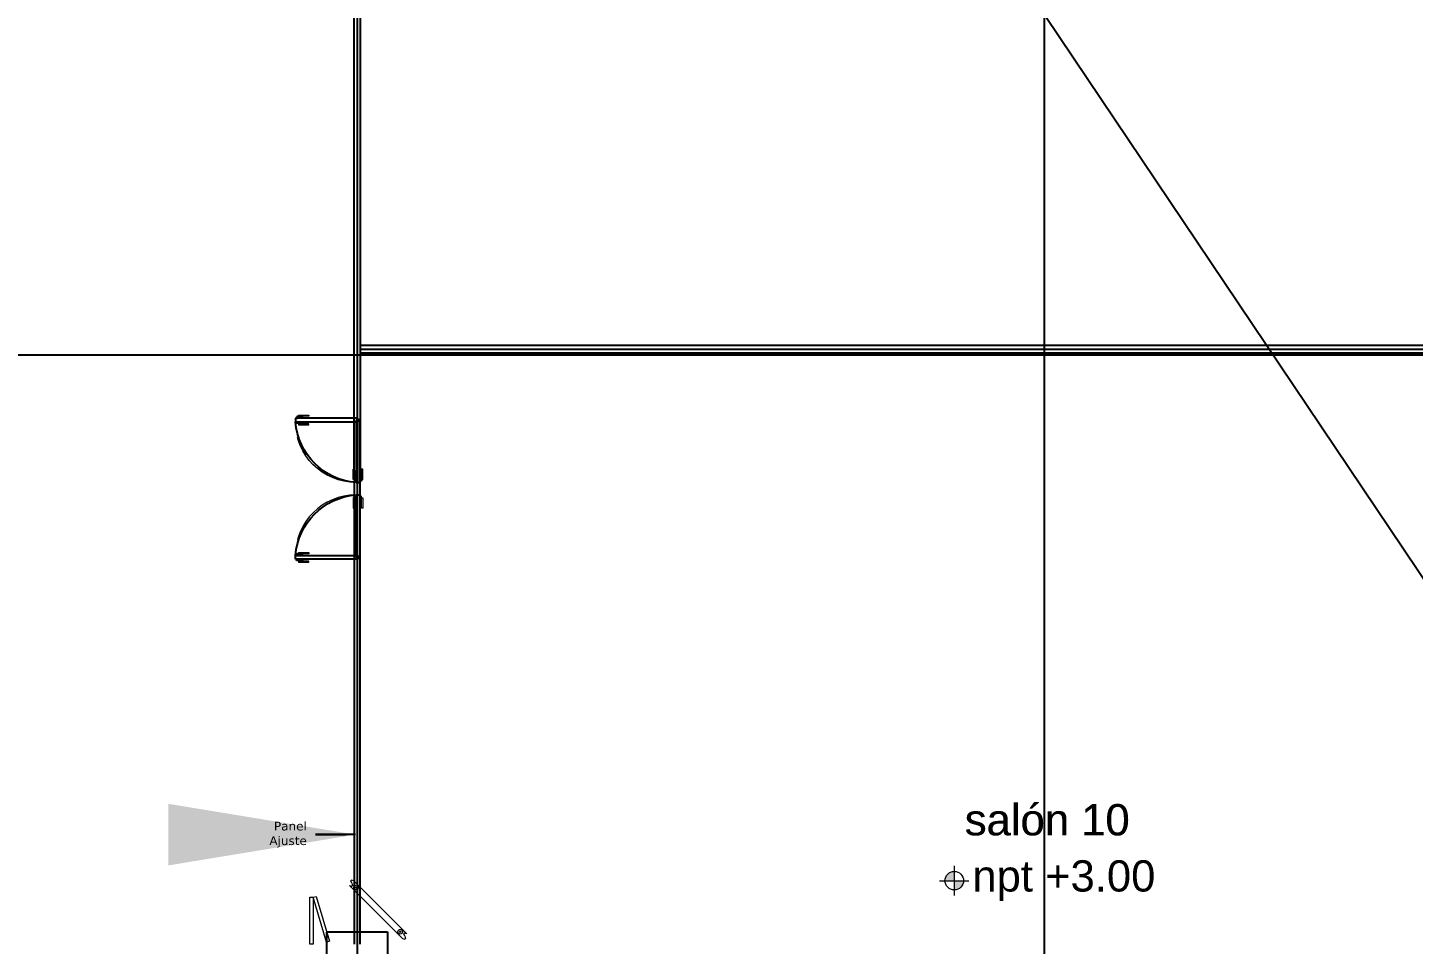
# Model space of a CAD drawing. Header units: millimetres. Extents: x 744843 to 745492, y 2520966 to 2521458.
# Drawn here: x 745410.05 to 745432.24, y 2521114.67 to 2521129.34 of the extents above; entities that cross this region are included whole.
import ezdxf

# ---------------------------------------------------------------- set-up
doc = ezdxf.new("R2010")
doc.units = ezdxf.units.MM
doc.linetypes.add('CENTRO2', pattern=[28.575, 19.05, -3.175, 3.175, -3.175])
doc.linetypes.add('TRAZOS2', pattern=[9.525, 6.35, -3.175])
for name, color, linetype in [('A_Arco', 22, 'Continuous'), ('A_Ejes', 8, 'Continuous'), ('A_Muros_Mobiles', 16, 'Continuous')]:
    doc.layers.add(name, color=color, linetype=linetype)
for name, color, linetype, lineweight in [('A_Niveles', 1, 'Continuous', 20), ('A_Puertas', 8, 'Continuous', 0), ('A_Textos', 4, 'Continuous', 20)]:
    doc.layers.add(name, color=color, linetype=linetype, lineweight=lineweight)
doc.styles.add('Arial', font='arial.ttf', dxfattribs={"height": 1})
doc.dimstyles.new('ISO-25', dxfattribs={"dimtxt": 2.5, "dimasz": 2.5, "dimexe": 1.25, "dimexo": 0.625, "dimtad": 1, "dimtxsty": 'Standard', "dimcen": 2.5, "dimadec": 0, "dimazin": 0, "dimtfac": 1, "dimtmove": 0, "dimatfit": 3, "dimfxl": 1, "dimarcsym": 0})

# ---------------------------------------------------------------- blocks, each defined once
blk = doc.blocks.new('A$C05567849')
at = {"layer": 'A_Muros_Mobiles', "color": 8, "linetype": 'ByBlock', "lineweight": 5}
for p, q in [((-12, 0), (-12.35, -0.17)), ((-12, 0), (0, 0)), ((0, 0), (-0.35, -0.17)), ((-12.35, -0.17), (-12.35, -0.33)), ((-12, -0.5), (-12.35, -0.33)), ((-12, -0.5), (-11.65, -0.67)), ((-12, -1), (-11.65, -0.83)), ((0, -1), (-12, -1)), ((-11.65, -0.83), (-11.65, -0.67)), ((-0.35, -0.17), (-0.35, -0.33)), ((0, -0.5), (-0.35, -0.33)), ((0, -0.5), (0.35, -0.67)), ((0, -1), (0.35, -0.83)), ((0.35, -0.83), (0.35, -0.67))]:
    blk.add_line(p, q, dxfattribs=at)
for centre, radius in [((-11, -0.5), 0.373), ((-11, -0.5), 0.0915), ((-1, -0.5), 0.373), ((-1, -0.5), 0.0915)]:
    blk.add_circle(centre, radius, dxfattribs=at)
blk = doc.blocks.new('A$C7A9506EF')
at = {"layer": 'A_Muros_Mobiles', "color": 8, "lineweight": 9}
for points in [[(-0.45, 4.76), (-0.54, 4.76), (-0.54, 3.94), (-0.45, 3.94)], [(-0.45, 4.68), (-0.3, 4.68), (-0.3, 4.59), (-0.45, 4.59)], [(0.15, 4.68), (0, 4.68), (0, 4.59), (0.15, 4.59)], [(0.15, 4.76), (0.24, 4.76), (0.24, 3.94), (0.15, 3.94)]]:
    blk.add_lwpolyline(points, close=True, dxfattribs=at)
at = {"layer": 'A_Muros_Mobiles', "lineweight": 9}
blk.add_lwpolyline([(-0.3, 0), (-0.3, 5), (0, 5), (0, 0), (-0.3, 0)], dxfattribs=at)
blk = doc.blocks.new('A$C5628336F')
at = {"layer": 'A_Muros_Mobiles', "color": 16, "linetype": 'TRAZOS2', "lineweight": 9}
blk.add_arc((-0.15, 0.15), 4.85, 90.0064, 179.9936, dxfattribs=at)
at = {"layer": 'A_Muros_Mobiles', "lineweight": 15}
blk.add_blockref('A$C7A9506EF', (0.15, 0), dxfattribs=at)
at = {"layer": 'A_Muros_Mobiles', "lineweight": 15, "rotation": 90}
blk.add_blockref('A$C7A9506EF', (0, 0.15), dxfattribs=at)
blk = doc.blocks.new('A$C520702B6')
at = {"lineweight": 15, "xscale": 2, "yscale": 2, "zscale": 2}
blk.add_blockref('A$C5628336F', (0, 0), dxfattribs=at)
blk = doc.blocks.new('niveles')
at = {"layer": 'A_Niveles'}
h = blk.add_hatch(color=256, dxfattribs=at)
h.paths.add_polyline_path([(-0.438, 0.174), (-0.289, 0.174), (-0.289, 0.323, 0.414214)])
h.paths.add_polyline_path([(-0.14, 0.174), (-0.289, 0.174), (-0.289, 0.025, 0.414214)])
for p, q in [((-0.289, 0.409), (-0.289, -0.061)), ((-0.525, 0.174), (-0.054, 0.174)), ((-0.479, 0.174), (-0.094, 0.174))]:
    blk.add_line(p, q, dxfattribs=at)
blk.add_circle((-0.289, 0.174), 0.149, dxfattribs=at)
at = {"layer": 'A_Textos', "ltscale": 0.0065, "width": 1.2}
blk.add_attdef('NIVEL', (0, 0), '', height=0.3, dxfattribs=at)
blk = doc.blocks.new('A$C051F1080-flat-17')
at = {"layer": 'A_Muros_Mobiles'}
for p, q in [((0, 0), (0, 0.06)), ((0, 0.06), (1, 0.06)), ((1, 0), (0, 0)), ((1, 0.06), (1, 0))]:
    blk.add_line(p, q, dxfattribs=at)
at = {"layer": 'A_Muros_Mobiles', "color": 8}
for p, q in [((0.887, 0.072), (0.887, 0.081)), ((0.887, 0.081), (0.982, 0.081)), ((0.982, 0.072), (0.887, 0.072)), ((0.962, 0.06), (0.962, 0.072)), ((0.962, 0.072), (0.97, 0.072)), ((0.97, 0.06), (0.962, 0.06)), ((0.97, 0), (0.962, 0)), ((0.962, 0), (0.962, -0.012)), ((0.97, 0.072), (0.97, 0.06)), ((0.97, -0.012), (0.97, 0)), ((0.982, 0.081), (0.982, 0.072)), ((0.982, -0.012), (0.887, -0.012)), ((0.887, -0.012), (0.887, -0.021)), ((0.887, -0.021), (0.982, -0.021)), ((0.962, -0.012), (0.97, -0.012)), ((0.982, -0.021), (0.982, -0.012))]:
    blk.add_line(p, q, dxfattribs=at)
blk = doc.blocks.new('A$C051F1080-flat-18')
at = {"color": 16}
for p, q in [((-0.06, 1), (0, 1)), ((0, 0), (-0.06, 0))]:
    blk.add_line(p, q, dxfattribs=at)
at = {"layer": 'A_Muros_Mobiles', "color": 8}
for p, q in [((-0.081, 0.887), (-0.081, 0.982)), ((-0.081, 0.982), (-0.072, 0.982)), ((-0.072, 0.982), (-0.072, 0.887)), ((-0.072, 0.962), (-0.072, 0.97)), ((-0.072, 0.97), (-0.06, 0.97)), ((-0.06, 0.962), (-0.072, 0.962)), ((-0.06, 0.97), (-0.06, 0.962)), ((0, 0.97), (0, 0.962)), ((0.012, 0.97), (0, 0.97)), ((0, 0.962), (0.012, 0.962)), ((0.012, 0.982), (0.012, 0.887)), ((0.021, 0.982), (0.012, 0.982)), ((0.012, 0.962), (0.012, 0.97)), ((0.021, 0.887), (0.021, 0.982)), ((-0.072, 0.887), (-0.081, 0.887)), ((0.012, 0.887), (0.021, 0.887))]:
    blk.add_line(p, q, dxfattribs=at)
at = {"layer": 'A_Muros_Mobiles', "color": 16}
for p, q in [((-0.06, 0), (-0.06, 1)), ((0, 1), (0, 0))]:
    blk.add_line(p, q, dxfattribs=at)
blk = doc.blocks.new('A$C0FF00F17-flat-9')
at = {"layer": 'A_Muros_Mobiles', "color": 8, "linetype": 'TRAZOS2'}
blk.add_ellipse((-0.054, -0.024), major_axis=(-0.748, 0.748), ratio=1, start_param=4.006528, end_param=5.41825, dxfattribs=at)
at = {"layer": 'A_Muros_Mobiles'}
for name, p in [('A$C051F1080-flat-18', (0.03, 0.03)), ('A$C051F1080-flat-17', (0, 0))]:
    blk.add_blockref(name, p, dxfattribs=at)
blk = doc.blocks.new('A$C051F1080-flat-19')
at = {"layer": 'A_Muros_Mobiles'}
for p, q in [((0, 0.06), (-1, 0.06)), ((-1, 0.06), (-1, 0)), ((-1, 0), (0, 0)), ((0, 0), (0, 0.06))]:
    blk.add_line(p, q, dxfattribs=at)
at = {"layer": 'A_Muros_Mobiles', "color": 8}
for p, q in [((-0.887, 0.081), (-0.982, 0.081)), ((-0.982, 0.081), (-0.982, 0.072)), ((-0.982, 0.072), (-0.887, 0.072)), ((-0.962, 0.072), (-0.97, 0.072)), ((-0.97, 0.072), (-0.97, 0.06)), ((-0.97, 0.06), (-0.962, 0.06)), ((-0.97, 0), (-0.962, 0)), ((-0.97, -0.012), (-0.97, 0)), ((-0.962, 0.06), (-0.962, 0.072)), ((-0.962, 0), (-0.962, -0.012)), ((-0.887, 0.072), (-0.887, 0.081)), ((-0.982, -0.012), (-0.887, -0.012)), ((-0.982, -0.021), (-0.982, -0.012)), ((-0.887, -0.021), (-0.982, -0.021)), ((-0.962, -0.012), (-0.97, -0.012)), ((-0.887, -0.012), (-0.887, -0.021))]:
    blk.add_line(p, q, dxfattribs=at)
blk = doc.blocks.new('A$C051F1080-flat-20')
at = {"layer": 'A_Muros_Mobiles', "color": 8}
for p, q in [((-0.021, 0.887), (-0.021, 0.982)), ((-0.021, 0.982), (-0.012, 0.982)), ((-0.012, 0.982), (-0.012, 0.887)), ((-0.012, 0.962), (-0.012, 0.97)), ((-0.012, 0.97), (0, 0.97)), ((0, 0.962), (-0.012, 0.962)), ((0, 0.97), (0, 0.962)), ((0.06, 0.97), (0.06, 0.962)), ((0.072, 0.97), (0.06, 0.97)), ((0.06, 0.962), (0.072, 0.962)), ((0.072, 0.982), (0.072, 0.887)), ((0.081, 0.982), (0.072, 0.982)), ((0.072, 0.962), (0.072, 0.97)), ((0.081, 0.887), (0.081, 0.982)), ((-0.012, 0.887), (-0.021, 0.887)), ((0.072, 0.887), (0.081, 0.887))]:
    blk.add_line(p, q, dxfattribs=at)
at = {"layer": 'A_Muros_Mobiles'}
for p, q in [((0.06, 1), (0, 1)), ((0, 1), (0, 0)), ((0.06, 0), (0.06, 1)), ((0, 0), (0.06, 0))]:
    blk.add_line(p, q, dxfattribs=at)
blk = doc.blocks.new('A$C0FF00F17-flat-10')
at = {"layer": 'A_Muros_Mobiles', "color": 8, "linetype": 'TRAZOS2'}
blk.add_ellipse((0.054, -0.024), major_axis=(-0.748, -0.748), ratio=1, start_param=-2.276657, end_param=-0.864936, dxfattribs=at)
at = {"layer": 'A_Muros_Mobiles'}
for name, p in [('A$C051F1080-flat-20', (-0.03, 0.03)), ('A$C051F1080-flat-19', (0, 0))]:
    blk.add_blockref(name, p, dxfattribs=at)

msp = doc.modelspace()

# ---------------------------------------------------------------- linework, layer by layer
at = {"layer": 'A_Arco'}
msp.add_line((745468.683, 2521066.502), (745205.707, 2521458.024), dxfattribs=at)
at = {"layer": 'A_Ejes'}
for p, q in [((745415.335, 2521057.851), (745415.334, 2521173.138)), ((745426.335, 2521057.851), (745426.334, 2521173.138))]:
    msp.add_line(p, q, dxfattribs=at)
at = {"layer": 'A_Ejes', "ltscale": 0.5}
msp.add_line((745296.02, 2521124.108), (745459.353, 2521124.108), dxfattribs=at)
at = {"layer": 'A_Muros_Mobiles', "color": 16, "linetype": 'Continuous'}
for p, q in [((745415.284, 2521114.673), (745415.271, 2521149.345)), ((745415.378, 2521114.673), (745415.391, 2521149.345)), ((745415.388, 2521124.259), (745457.27, 2521124.259)), ((745415.388, 2521124.139), (745457.27, 2521124.139))]:
    msp.add_line(p, q, dxfattribs=at)
at = {"layer": 'A_Muros_Mobiles', "color": 1, "linetype": 'CENTRO2'}
for p, q in [((745415.333, 2521114.873), (745415.331, 2521149.345)), ((745415.388, 2521124.199), (745456.97, 2521124.199)), ((745414.836, 2521114.873), (745415.816, 2521114.873)), ((745414.836, 2521114.873), (745414.836, 2521109.63)), ((745415.816, 2521114.873), (745415.816, 2521109.63))]:
    msp.add_line(p, q, dxfattribs=at)
at = {"layer": 'A_Puertas', "elevation": 0}
for points in [[(745414.572, 2521114.675), (745414.572, 2521115.425), (745414.622, 2521115.425), (745414.622, 2521114.675)], [(745414.572, 2521114.675), (745414.572, 2521115.425), (745414.622, 2521115.425), (745414.622, 2521114.675)], [(745414.572, 2521114.675), (745414.572, 2521115.425), (745414.622, 2521115.425), (745414.622, 2521114.675)], [(745414.67, 2521115.44), (745414.886, 2521114.721), (745414.838, 2521114.707), (745414.622, 2521115.425)], [(745414.67, 2521115.44), (745414.886, 2521114.721), (745414.838, 2521114.707), (745414.622, 2521115.425)], [(745414.67, 2521115.44), (745414.886, 2521114.721), (745414.838, 2521114.707), (745414.622, 2521115.425)]]:
    msp.add_lwpolyline(points, close=True, dxfattribs=at)

# ---------------------------------------------------------------- block references
at = {"extrusion": (0, 0, -1), "xscale": 0.09999999997671694, "yscale": 0.1000000000931323, "zscale": -0.1, "rotation": 180}
msp.add_blockref('A$C520702B6', (-745415.34, 2521123.064), dxfattribs=at)
at = {"xscale": 0.09999999997671694, "yscale": 0.1000000000931323, "zscale": 0.1}
msp.add_blockref('A$C520702B6', (745415.34, 2521120.864), dxfattribs=at)
at = {"lineweight": 15, "xscale": 0.1000000000348082, "yscale": 0.1000000000348082, "zscale": 0.1, "rotation": 135.0574439698448}
msp.add_blockref('A$C05567849', (745415.205, 2521115.615), dxfattribs=at)
at = {"layer": 'A_Muros_Mobiles', "xscale": -1, "rotation": 90}
for name, p in [('A$C0FF00F17-flat-9', (745415.37, 2521123.064)), ('A$C0FF00F17-flat-10', (745415.37, 2521120.864))]:
    msp.add_blockref(name, p, dxfattribs=at)
at = {"layer": 'A_Muros_Mobiles', "lineweight": 15, "xscale": 0.1000000000348082, "yscale": 0.1000000000348082, "zscale": 0.1, "rotation": 135.0574439698448}
msp.add_blockref('A$C05567849', (745415.205, 2521115.615), dxfattribs=at)
at = {"layer": 'A_Textos'}
ref = msp.add_blockref('niveles', (745425.179, 2521115.517), dxfattribs=at)
ref.add_attrib('NIVEL', 'npt +3.00', (745425.179, 2521115.517), dxfattribs={"ltscale": 0.0065, "height": 0.5, "style": 'Arial'})

# ---------------------------------------------------------------- texts
at = {"color": 16, "insert": (745414.522, 2521116.428, 0), "char_height": 0.14, "width": 0.81488, "attachment_point": 6}
msp.add_mtext('{\\fVerdana|b0|i0|c0|p34;Panel^JAjuste}', dxfattribs=at)
at = {"layer": 'A_Muros_Mobiles', "color": 16, "insert": (745414.522, 2521116.428, 0), "char_height": 0.14, "width": 0.81488, "attachment_point": 6}
msp.add_mtext('{\\fVerdana|b0|i0|c0|p34;Panel^JAjuste}', dxfattribs=at)
at = {"layer": 'A_Textos', "ltscale": 0.1, "char_height": 0.5, "width": 4.65186, "attachment_point": 1, "style": 'Arial'}
for insert in [(745425.056, 2521116.916), (745425.062, 2521116.916)]:
    msp.add_mtext('{\\fArial|b0|i0|c238|p34;salón }10', dxfattribs=dict(at, insert=insert))

# ---------------------------------------------------------------- leaders
at = {"color": 16, "annotation_type": 0, "has_hookline": 1, "hookline_direction": 1, "text_width": 0.599}
msp.add_leader([(745415.302, 2521116.428, 0), (745414.659, 2521116.428, 0), (745415.147, 2521116.428, 0)], dimstyle='ISO-25', override={"dimasz": 3, "dimgap": 0.625, "dimtad": 0, "dimclrd": 0}, dxfattribs=at)
at = {"layer": 'A_Muros_Mobiles', "color": 16, "annotation_type": 0, "has_hookline": 1, "hookline_direction": 1, "text_width": 0.599}
msp.add_leader([(745415.302, 2521116.428, 0), (745414.659, 2521116.428, 0), (745415.147, 2521116.428, 0)], dimstyle='ISO-25', override={"dimasz": 3, "dimgap": 0.625, "dimtad": 0, "dimclrd": 0}, dxfattribs=at)

doc.saveas('drawing.dxf')
